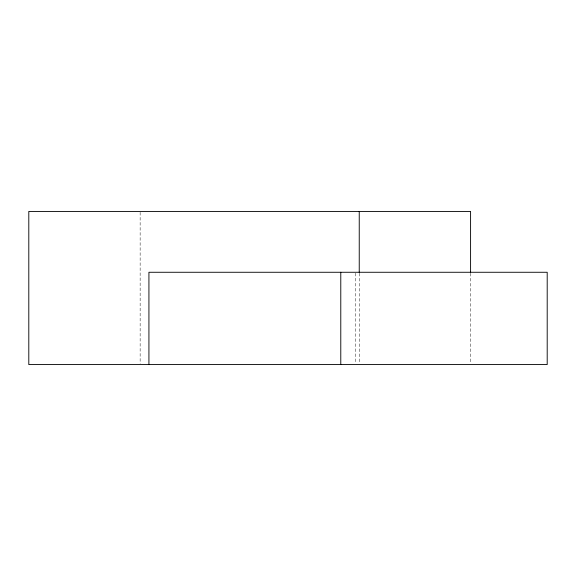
<?xml version="1.0" encoding="UTF-8"?>
<svg xmlns="http://www.w3.org/2000/svg" width="576" height="576" viewBox="0 0 576 576"><rect width="100%" height="100%" fill="white"/><g stroke="black" fill="none" stroke-linecap="round" stroke-linejoin="round"><path stroke-width="0.43" stroke-dasharray="2.88 2.16" d="M470.585 273.226L470.585 363.679M359.237 273.226L359.237 363.679M355.342 273.168L355.342 363.679M140.141 212.321L140.141 363.679"/><path stroke-width="0.86" d="M470.585 272.326L470.585 211.428L28.8 211.428L28.8 364.572L547.2 364.572L547.2 272.268L148.925 272.268L148.925 364.572M359.237 211.428L359.237 272.326M340.783 272.268L340.783 364.572"/></g></svg>
